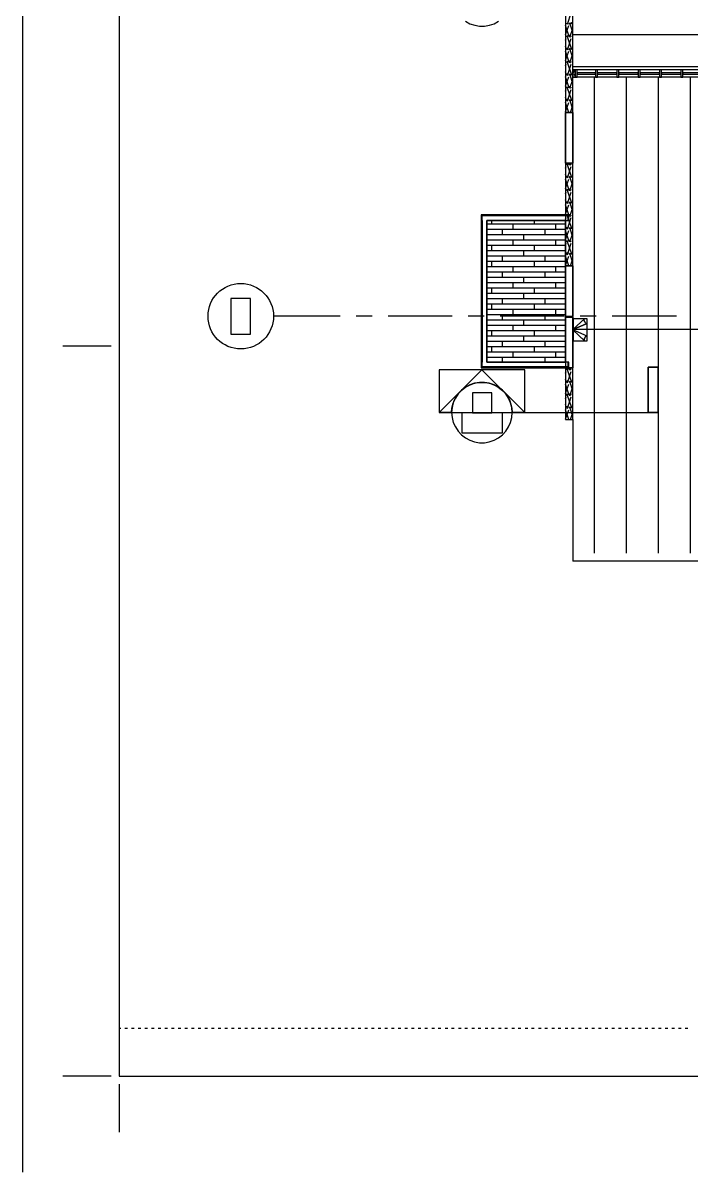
# Model space of a CAD drawing. Extents: x 0 to 3024, y 0 to 2160.
# Drawn here: x 0 to 376, y 0 to 646 of the extents above; entities that cross this region are included whole.
import ezdxf

# ---------------------------------------------------------------- set-up
doc = ezdxf.new("R2010")
doc.units = 0
doc.layers.add('CTR-1st_Phase-Structure_S213-THIRD_FLOOR_FRAMING_PLAN', color=7, linetype='CONTINUOUS')

msp = doc.modelspace()

# ---------------------------------------------------------------- linework, layer by layer
at = {"layer": 'CTR-1st_Phase-Structure_S213-THIRD_FLOOR_FRAMING_PLAN', "color": 7}
for points in [[(0, 0.060054), (0, 2160)], [(53.999999, 2106.060001), (53.999999, 54.060053), (2969.999926, 54.060053)], [(309.239992, 619.920039), (309.239992, 682.800037), (305.099992, 682.800037), (305.099992, 595.980039), (309.239992, 595.980039)], [(248.819994, 647.220038), (251.279994, 645.900038), (253.979994, 645.000038), (256.739994, 644.520038), (259.559994, 644.520038), (262.319993, 645.000038), (264.959993, 645.900038), (267.419993, 647.220038)], [(309.239992, 615.780039), (310.499992, 615.780039), (310.499992, 619.920039), (309.239992, 619.920039)], [(309.239992, 595.980039), (309.239992, 615.780039)], [(322.499992, 619.920039), (310.499992, 619.920039)], [(322.499992, 615.780039), (310.499992, 615.780039)], [(334.499992, 619.920039), (322.499992, 619.920039)], [(334.499992, 615.780039), (322.499992, 615.780039)], [(346.499991, 619.920039), (334.499992, 619.920039)], [(346.499991, 615.780039), (334.499992, 615.780039)], [(358.499991, 619.920039), (346.499991, 619.920039)], [(358.499991, 615.780039), (346.499991, 615.780039)], [(370.499991, 619.920039), (358.499991, 619.920039)], [(370.499991, 615.780039), (358.499991, 615.780039)], [(382.49999, 619.920039), (370.499991, 619.920039)], [(382.49999, 615.780039), (370.499991, 615.780039)], [(305.099992, 567.48004), (305.099992, 595.980039)], [(309.239992, 595.980039), (305.099992, 595.980039)], [(309.239992, 595.980039), (309.239992, 567.48004)], [(309.239992, 567.48004), (305.099992, 567.48004)], [(260.879993, 535.200041), (306.479992, 535.200041), (307.019992, 535.200041), (307.019992, 537.840041), (307.019992, 538.380041), (257.699994, 538.380041), (257.699994, 537.840041), (257.699994, 535.200041)], [(258.239994, 535.200041), (258.239994, 537.840041)], [(306.479992, 537.840041), (258.239994, 537.840041)], [(306.479992, 535.200041), (306.479992, 537.840041)], [(257.699994, 535.200041), (257.699994, 455.460043)], [(258.239994, 535.200041), (258.239994, 455.460043)], [(260.879993, 455.460043), (260.879993, 535.200041)], [(305.099992, 481.200042), (305.099992, 509.700041)], [(309.239992, 509.700041), (305.099992, 509.700041)], [(309.239992, 509.700041), (309.239992, 481.200042)], [(309.239992, 481.200042), (305.099992, 481.200042)], [(305.099992, 455.460043), (305.099992, 480.900042)], [(309.239992, 480.900042), (305.099992, 480.900042)], [(309.239992, 480.900042), (309.239992, 452.400043)], [(309.239992, 473.820042), (315.899992, 480.180042)], [(315.599992, 479.220042), (315.599992, 479.820042), (315.899992, 480.180042)], [(315.779992, 478.440042), (315.599992, 479.160042)], [(316.199992, 477.780042), (315.839992, 478.380042)], [(317.159992, 477.300042), (309.239992, 473.820042)], [(491.579988, 473.820042), (309.239992, 473.820042)], [(309.239992, 473.640042), (315.899992, 467.340042)], [(317.159992, 470.220042), (309.239992, 473.640042)], [(316.679992, 477.360042), (316.199992, 477.720042)], [(317.159992, 477.300042), (316.679992, 477.300042)], [(315.779992, 469.080042), (315.599992, 468.360042)], [(315.599992, 468.300042), (315.599992, 467.700042), (315.899992, 467.340042)], [(316.199992, 469.740042), (315.839992, 469.080042)], [(317.159992, 470.220042), (316.679992, 470.160042), (316.199992, 469.800042)], [(49.499999, 464.460042), (22.499999, 464.460042)], [(257.699994, 452.280043), (307.019992, 452.280043), (307.019992, 452.820043), (307.019992, 455.460043), (306.479992, 455.460043), (260.879993, 455.460043)], [(257.699994, 455.460043), (257.699994, 452.820043), (257.699994, 452.280043)], [(258.239994, 452.820043), (258.239994, 455.460043)], [(306.479992, 452.820043), (258.239994, 452.820043)], [(306.479992, 452.820043), (306.479992, 455.460043)], [(309.239992, 452.400043), (307.019992, 452.400043)], [(351.539991, 452.700043), (357.239991, 452.700043)], [(351.539991, 427.200043), (351.539991, 452.700043)], [(357.239991, 452.700043), (357.239991, 427.200043)], [(241.019994, 427.200043), (233.999994, 427.200043), (258.059994, 451.260043), (282.119993, 427.200043), (275.039993, 427.200043), (274.799993, 430.020043), (274.139993, 432.720043), (272.999993, 435.300043), (271.499993, 437.640043), (269.579993, 439.740043), (267.359993, 441.420043), (264.899993, 442.800043), (262.199993, 443.700043), (259.439994, 444.120043), (256.619994, 444.120043), (253.859994, 443.700043), (251.219994, 442.800043), (248.759994, 441.420043), (246.539994, 439.740043), (244.619994, 437.640043), (243.119994, 435.300043), (241.979994, 432.720043), (241.259994, 430.020043), (241.019994, 427.200043), (241.259994, 424.380043), (241.979994, 421.680043), (243.119994, 419.100044), (244.619994, 416.760044), (246.539994, 414.660044), (248.759994, 412.980044), (251.219994, 411.600044), (253.859994, 410.700044), (256.619994, 410.220044), (259.439994, 410.220044), (262.199993, 410.700044), (264.899993, 411.600044), (267.359993, 412.980044), (269.579993, 414.660044), (271.499993, 416.760044), (272.999993, 419.100044), (274.139993, 421.680043), (274.799993, 424.380043), (275.039993, 427.200043)], [(275.039993, 427.200043), (351.539991, 427.200043)], [(357.239991, 427.200043), (351.539991, 427.200043)], [(309.239992, 423.300043), (309.239992, 343.620045)], [(384.77999, 343.620045), (309.239992, 343.620045)], [(49.499999, 54.060053), (22.499999, 54.060053)], [(53.999999, 49.560053), (53.999999, 22.560053)]]:
    msp.add_lwpolyline(points, dxfattribs=at)
for points in [[(305.099992, 1863.300007), (305.099992, 423.300043), (309.239992, 423.300043), (309.239992, 1863.300007)], [(309.239992, 619.920039), (309.239992, 615.779939), (310.499992, 615.779939), (310.499992, 619.920039)], [(310.499992, 615.780039), (311.639992, 615.780039), (311.639992, 619.920039), (310.499992, 619.920039)], [(311.639992, 617.460039), (321.899992, 617.460039), (321.899992, 618.240039), (311.639992, 618.240039)], [(321.899992, 615.780039), (323.039992, 615.780039), (323.039992, 619.920039), (321.899992, 619.920039)], [(323.039992, 617.460039), (333.899992, 617.460039), (333.899992, 618.240039), (323.039992, 618.240039)], [(333.899992, 615.780039), (335.039992, 615.780039), (335.039992, 619.920039), (333.899992, 619.920039)], [(335.039992, 617.460039), (345.899991, 617.460039), (345.899991, 618.240039), (335.039992, 618.240039)], [(345.899991, 615.780039), (347.039991, 615.780039), (347.039991, 619.920039), (345.899991, 619.920039)], [(347.039991, 617.460039), (357.899991, 617.460039), (357.899991, 618.240039), (347.039991, 618.240039)], [(357.899991, 615.780039), (359.039991, 615.780039), (359.039991, 619.920039), (357.899991, 619.920039)], [(359.039991, 617.460039), (369.899991, 617.460039), (369.899991, 618.240039), (359.039991, 618.240039)], [(369.899991, 615.780039), (371.039991, 615.780039), (371.039991, 619.920039), (369.899991, 619.920039)], [(371.039991, 617.460039), (381.89999, 617.460039), (381.89999, 618.240039), (371.039991, 618.240039)], [(309.239992, 509.700041), (309.239992, 567.48004), (305.099992, 567.48004), (305.099992, 509.700041)], [(260.879993, 535.200041), (260.879993, 455.460043), (305.099992, 455.460043), (305.099992, 535.200041)], [(116.879997, 491.400042), (116.879997, 471.360042), (127.979997, 471.360042), (127.979997, 491.400042)], [(309.239992, 480.900042), (309.239992, 481.200042), (305.099992, 481.200042), (305.099992, 480.900042)], [(309.239992, 473.820042), (317.159992, 477.300042), (316.979992, 477.240042), (316.859992, 477.300042), (316.679992, 477.360042), (316.499992, 477.480042), (316.319992, 477.600042), (316.139992, 477.840042), (316.019992, 478.020042), (315.839992, 478.320042), (315.719992, 478.560042), (315.659992, 478.860042), (315.599992, 479.100042), (315.539992, 479.340042), (315.599992, 479.580042), (315.599992, 479.820042), (315.659992, 479.940042)], [(309.359992, 479.940042), (309.359992, 467.580042), (317.159992, 467.580042), (317.159992, 479.940042)], [(309.239992, 473.640042), (315.659992, 467.520042), (315.599992, 467.700042), (315.599992, 467.880042), (315.539992, 468.120042), (315.599992, 468.420042), (315.659992, 468.660042), (315.719992, 468.960042), (315.839992, 469.200042), (316.019992, 469.440042), (316.139992, 469.680042), (316.319992, 469.860042), (316.499992, 470.040042), (316.679992, 470.160042), (316.859992, 470.220042), (316.979992, 470.220042), (317.159992, 470.220042)], [(309.239992, 423.300043), (309.239992, 452.400043), (305.099992, 452.400043), (305.099992, 423.300043)], [(351.539991, 452.700043), (351.539991, 427.200043), (357.239991, 427.200043), (357.239991, 452.700043)], [(357.239991, 452.700043), (351.539991, 452.700043), (351.539991, 427.200043), (357.239991, 427.200043)], [(233.999994, 451.260043), (233.999994, 427.200043), (282.119993, 427.200043), (282.119993, 451.260043)], [(258.059994, 451.260043), (233.999994, 427.200043), (241.019994, 427.200043), (241.199994, 429.600043), (241.739994, 432.000043), (242.579994, 434.280043), (243.719994, 436.380043), (245.219994, 438.360043), (246.899994, 440.040043), (248.879994, 441.480043), (250.979994, 442.680043), (253.259994, 443.520043), (255.599994, 444.060043), (258.059994, 444.180043), (260.459993, 444.060043), (262.859993, 443.520043), (265.139993, 442.680043), (267.239993, 441.480043), (269.159993, 440.040043), (270.899993, 438.360043), (272.339993, 436.380043), (273.539993, 434.280043), (274.379993, 432.000043), (274.859993, 429.600043), (275.039993, 427.200043), (282.119993, 427.200043)], [(252.839994, 438.300043), (252.839994, 427.020043), (263.699993, 427.020043), (263.699993, 438.300043)], [(246.839994, 427.020043), (246.839994, 415.800044), (269.699993, 415.800044), (269.699993, 427.020043)]]:
    msp.add_lwpolyline(points, close=True, dxfattribs=at)
at = {"layer": 'CTR-1st_Phase-Structure_S213-THIRD_FLOOR_FRAMING_PLAN', "color": 2}
for points in [[(306.119992, 645.540038), (308.279992, 652.020038)], [(307.079992, 646.020038), (309.239992, 646.740038)], [(309.239992, 645.600038), (307.379992, 646.260038), (307.379992, 646.260038)], [(306.659992, 645.540038), (305.099992, 646.020038)], [(306.959992, 639.180038), (305.099992, 644.820038)], [(305.099992, 639.540038), (306.839992, 644.820038)], [(307.559992, 638.340038), (309.239992, 643.260038)], [(309.239992, 641.100038), (307.679992, 645.660038)], [(308.999992, 645.540038), (309.239992, 646.140038)], [(305.219992, 638.340038), (305.099992, 638.340038)], [(305.099992, 636.660038), (305.399992, 637.620038)], [(305.639992, 638.820038), (307.799992, 639.540038), (307.799992, 639.540038)], [(308.099992, 638.340038), (305.939992, 639.060038), (305.939992, 639.060038)], [(306.119992, 631.140038), (308.279992, 637.620038)], [(308.399992, 631.980038), (306.239992, 638.460038)], [(308.519992, 638.820038), (309.239992, 639.060038)], [(309.239992, 638.880038), (308.819992, 639.060038), (308.819992, 639.060038)], [(309.239992, 638.220038), (309.119992, 638.460038)], [(305.519992, 631.980038), (305.099992, 633.300038)], [(305.099992, 631.920038), (306.359992, 632.340038), (306.359992, 632.340038)], [(306.659992, 631.140038), (305.099992, 631.620038)], [(306.959992, 624.780038), (305.099992, 630.420038)], [(305.099992, 625.140038), (306.839992, 630.420038)], [(307.079992, 631.620038), (309.239992, 632.340038)], [(309.239992, 631.200038), (307.379992, 631.860038), (307.379992, 631.860038)], [(307.559992, 623.940038), (309.239992, 628.860038)], [(309.239992, 626.700038), (307.679992, 631.260038)], [(308.999992, 631.140038), (309.239992, 631.740038)], [(305.219992, 623.940038), (305.099992, 623.940038)], [(305.099992, 622.260038), (305.399992, 623.220038)], [(305.639992, 624.420038), (307.799992, 625.140038), (307.799992, 625.140038)], [(308.099992, 623.940038), (305.939992, 624.660038), (305.939992, 624.660038)], [(306.119992, 616.740039), (308.279992, 623.220038)], [(308.399992, 617.580039), (306.239992, 624.060038)], [(308.519992, 624.420038), (309.239992, 624.660038)], [(309.239992, 624.480038), (308.819992, 624.660038), (308.819992, 624.660038)], [(309.239992, 623.820038), (309.119992, 624.060038)], [(305.519992, 617.580039), (305.099992, 618.900039)], [(305.099992, 617.520039), (306.359992, 617.940039), (306.359992, 617.940039)], [(306.599992, 616.740039), (305.099992, 617.220039)], [(306.959992, 610.380039), (305.099992, 616.020039)], [(305.099992, 610.740039), (306.839992, 616.020039)], [(307.079992, 617.220039), (309.239992, 617.940039)], [(309.239992, 616.800039), (307.319992, 617.460039), (307.319992, 617.460039)], [(307.559992, 609.540039), (309.239992, 614.460039)], [(309.239992, 612.300039), (307.679992, 616.860039)], [(308.999992, 616.740039), (309.239992, 617.340039)], [(309.239992, 617.340039), (310.079992, 619.920039)], [(309.479992, 616.740039), (309.239992, 616.800039)], [(309.659992, 615.780039), (309.719992, 616.020039)], [(309.959992, 617.220039), (310.499992, 617.400039)], [(310.499992, 617.340039), (310.199992, 617.460039), (310.199992, 617.460039)], [(305.159992, 609.540039), (305.099992, 609.540039)], [(305.099992, 607.860039), (305.399992, 608.820039)], [(305.639992, 610.020039), (307.799992, 610.740039), (307.799992, 610.740039)], [(308.039992, 609.540039), (305.879992, 610.260039), (305.879992, 610.260039)], [(306.119992, 602.340039), (308.279992, 608.820039)], [(308.399992, 603.180039), (306.239992, 609.660039)], [(308.519992, 610.020039), (309.239992, 610.260039)], [(309.239992, 610.080039), (308.759992, 610.260039), (308.759992, 610.260039)], [(309.239992, 609.420039), (309.119992, 609.660039)], [(305.519992, 603.180039), (305.099992, 604.500039)], [(305.099992, 603.120039), (306.359992, 603.540039), (306.359992, 603.540039)], [(306.599992, 602.340039), (305.099992, 602.820039)], [(306.959992, 595.980039), (305.099992, 601.620039)], [(305.099992, 596.340039), (306.839992, 601.620039)], [(307.079992, 602.820039), (309.239992, 603.540039)], [(309.239992, 602.400039), (307.319992, 603.060039), (307.319992, 603.060039)], [(309.239992, 597.900039), (307.679992, 602.460039)], [(308.999992, 602.340039), (309.239992, 602.940039)], [(306.719992, 595.980039), (307.799992, 596.340039), (307.799992, 596.340039)], [(307.859992, 595.980039), (309.239992, 600.060039)], [(305.159992, 566.34004), (305.099992, 566.34004)], [(305.099992, 564.66004), (305.399992, 565.62004)], [(305.639992, 566.82004), (307.559992, 567.48004)], [(308.039992, 566.34004), (305.879992, 567.06004), (305.879992, 567.06004)], [(306.119992, 559.14004), (308.279992, 565.62004)], [(308.399992, 559.98004), (306.239992, 566.46004)], [(306.959992, 567.18004), (306.899992, 567.48004)], [(307.559992, 566.34004), (307.979992, 567.48004)], [(308.519992, 566.82004), (309.239992, 567.06004)], [(309.239992, 566.88004), (308.759992, 567.06004), (308.759992, 567.06004)], [(309.239992, 566.16004), (309.119992, 566.46004)], [(305.519992, 559.98004), (305.099992, 561.30004)], [(305.099992, 559.92004), (306.359992, 560.34004), (306.359992, 560.34004)], [(306.599992, 559.14004), (305.099992, 559.62004)], [(306.959992, 552.78004), (305.099992, 558.42004)], [(305.099992, 553.14004), (306.839992, 558.42004)], [(307.139992, 559.62004), (309.239992, 560.34004)], [(309.239992, 559.20004), (307.319992, 559.86004), (307.319992, 559.86004)], [(307.559992, 551.94004), (309.239992, 556.86004)], [(309.239992, 554.64004), (307.679992, 559.26004)], [(308.999992, 559.14004), (309.239992, 559.74004)], [(305.159992, 551.94004), (305.099992, 551.94004)], [(305.099992, 550.26004), (305.399992, 551.22004)], [(305.699992, 552.42004), (307.859992, 553.14004), (307.859992, 553.14004)], [(308.039992, 551.94004), (305.879992, 552.66004), (305.879992, 552.66004)], [(306.119992, 544.74004), (308.279992, 551.22004)], [(308.399992, 545.58004), (306.239992, 552.06004)], [(308.579992, 552.42004), (309.239992, 552.66004)], [(309.239992, 552.48004), (308.759992, 552.66004), (308.759992, 552.66004)], [(309.239992, 551.76004), (309.119992, 552.06004)], [(305.519992, 545.58004), (305.099992, 546.90004)], [(305.099992, 545.52004), (306.419992, 545.94004), (306.419992, 545.94004)], [(306.599992, 544.74004), (305.099992, 545.22004)], [(306.959992, 538.380041), (305.099992, 544.02004)], [(305.099992, 538.740041), (306.839992, 544.02004)], [(307.139992, 545.22004), (309.239992, 545.94004)], [(309.239992, 544.80004), (307.319992, 545.46004), (307.319992, 545.46004)], [(309.239992, 540.24004), (307.679992, 544.86004)], [(308.999992, 544.74004), (309.239992, 545.34004)], [(305.159992, 537.540041), (305.099992, 537.540041)], [(305.099992, 535.860041), (305.399992, 536.820041)], [(305.699992, 538.020041), (307.859992, 538.740041), (307.859992, 538.740041)], [(308.039992, 537.540041), (305.879992, 538.260041), (305.879992, 538.260041)], [(306.119992, 530.340041), (308.279992, 536.820041)], [(308.399992, 531.180041), (306.239992, 537.660041)], [(307.559992, 537.540041), (309.239992, 542.46004)], [(308.579992, 538.020041), (309.239992, 538.260041)], [(309.239992, 538.080041), (308.759992, 538.260041), (308.759992, 538.260041)], [(309.239992, 537.360041), (309.119992, 537.660041)], [(305.519992, 531.180041), (305.099992, 532.500041)], [(305.099992, 531.120041), (306.419992, 531.540041), (306.419992, 531.540041)], [(306.599992, 530.340041), (305.099992, 530.820041)], [(307.139992, 530.820041), (309.239992, 531.540041)], [(309.239992, 530.400041), (307.319992, 531.060041), (307.319992, 531.060041)], [(309.239992, 525.840041), (307.679992, 530.460041)], [(308.999992, 530.340041), (309.239992, 530.940041)], [(305.099992, 524.280041), (306.839992, 529.620041)], [(306.959992, 523.980041), (305.099992, 529.560041)], [(305.699992, 523.620041), (307.859992, 524.340041), (307.859992, 524.340041)], [(308.039992, 523.140041), (305.879992, 523.860041), (305.879992, 523.860041)], [(307.559992, 523.140041), (309.239992, 528.060041)], [(308.579992, 523.620041), (309.239992, 523.860041)], [(309.239992, 523.680041), (308.759992, 523.860041), (308.759992, 523.860041)], [(305.159992, 523.140041), (305.099992, 523.140041)], [(305.099992, 521.400041), (305.399992, 522.420041)], [(305.519992, 516.780041), (305.099992, 518.040041)], [(305.099992, 516.720041), (306.419992, 517.140041), (306.419992, 517.140041)], [(306.119992, 515.940041), (308.279992, 522.420041)], [(308.399992, 516.780041), (306.239992, 523.260041)], [(307.139992, 516.420041), (309.239992, 517.140041)], [(309.239992, 522.960041), (309.119992, 523.260041)], [(306.599992, 515.940041), (305.099992, 516.420041)], [(305.099992, 509.880041), (306.839992, 515.220041)], [(306.899992, 509.700041), (305.099992, 515.160041)], [(309.239992, 516.000041), (307.319992, 516.660041), (307.319992, 516.660041)], [(309.239992, 511.440041), (307.679992, 516.060041)], [(307.919992, 509.700041), (309.239992, 513.660041)], [(308.999992, 515.940041), (309.239992, 516.540041)], [(307.139992, 509.700041), (307.859992, 509.940041), (307.859992, 509.940041)], [(305.099992, 481.080042), (305.159992, 481.200042)], [(306.899992, 480.900042), (306.839992, 481.200042)], [(307.139992, 480.900042), (307.859992, 481.140042), (307.859992, 481.140042)], [(307.919992, 480.900042), (308.039992, 481.200042)], [(305.099992, 452.280043), (305.159992, 452.400043)], [(306.959992, 451.920043), (306.839992, 452.400043)], [(307.559992, 451.080043), (308.039992, 452.400043)], [(305.099992, 449.400043), (305.399992, 450.360043)], [(305.519992, 444.720043), (305.099992, 446.040043)], [(305.699992, 451.620043), (307.859992, 452.340043), (307.859992, 452.340043)], [(307.979992, 451.140043), (305.819992, 451.860043), (305.819992, 451.860043)], [(306.119992, 443.880043), (308.279992, 450.360043)], [(308.399992, 444.720043), (306.239992, 451.200043)], [(308.579992, 451.620043), (309.239992, 451.860043)], [(309.239992, 451.680043), (308.699992, 451.860043), (308.699992, 451.860043)], [(309.239992, 450.960043), (309.119992, 451.200043)], [(305.099992, 444.720043), (306.419992, 445.140043), (306.419992, 445.140043)], [(306.539992, 443.940043), (305.099992, 444.420043)], [(306.959992, 437.520043), (305.099992, 443.160043)], [(305.099992, 437.880043), (306.839992, 443.160043)], [(307.139992, 444.420043), (309.239992, 445.140043)], [(309.239992, 444.000043), (307.259992, 444.660043), (307.259992, 444.660043)], [(307.559992, 436.680043), (309.239992, 441.600043)], [(309.239992, 439.440043), (307.679992, 444.000043)], [(308.999992, 443.880043), (309.239992, 444.480043)], [(305.099992, 435.000043), (305.399992, 435.960043)], [(305.699992, 437.220043), (307.859992, 437.940043), (307.859992, 437.940043)], [(307.979992, 436.740043), (305.819992, 437.460043), (305.819992, 437.460043)], [(306.119992, 429.480043), (308.279992, 435.960043)], [(308.399992, 430.320043), (306.239992, 436.800043)], [(308.579992, 437.220043), (309.239992, 437.460043)], [(309.239992, 437.280043), (308.699992, 437.460043), (308.699992, 437.460043)], [(309.239992, 436.560043), (309.119992, 436.800043)], [(305.519992, 430.320043), (305.099992, 431.640043)], [(305.099992, 430.320043), (306.419992, 430.740043), (306.419992, 430.740043)], [(306.539992, 429.540043), (305.099992, 430.020043)], [(306.899992, 423.300043), (305.099992, 428.760043)], [(305.099992, 423.480043), (306.839992, 428.760043)], [(307.139992, 430.020043), (309.239992, 430.740043)], [(309.239992, 429.600043), (307.259992, 430.260043), (307.259992, 430.260043)], [(309.239992, 425.040043), (307.679992, 429.600043)], [(307.919992, 423.300043), (309.239992, 427.200043)], [(308.999992, 429.480043), (309.239992, 430.080043)], [(307.139992, 423.300043), (307.859992, 423.540043), (307.859992, 423.540043)]]:
    msp.add_lwpolyline(points, dxfattribs=at)
at = {"layer": 'CTR-1st_Phase-Structure_S213-THIRD_FLOOR_FRAMING_PLAN', "color": 1}
for points in [[(309.239992, 639.840038), (331.739992, 639.840038)], [(331.739992, 639.840038), (547.559986, 639.840038), (570.059986, 639.840038)], [(309.239992, 621.840038), (331.739992, 621.840038)], [(331.739992, 621.840038), (547.559986, 621.840038), (570.059986, 621.840038)], [(321.239992, 615.780039), (321.239992, 593.280039)], [(339.239992, 615.780039), (339.239992, 593.280039)], [(357.239991, 615.780039), (357.239991, 593.280039)], [(375.239991, 615.780039), (375.239991, 593.280039)], [(321.239992, 593.280039), (321.239992, 370.560045), (321.239992, 348.060045)], [(339.239992, 593.280039), (339.239992, 370.560045), (339.239992, 348.060045)], [(357.239991, 593.280039), (357.239991, 370.560045), (357.239991, 348.060045)], [(375.239991, 593.280039), (375.239991, 370.560045), (375.239991, 348.060045)], [(305.099992, 533.220041), (260.879993, 533.220041)], [(305.099992, 530.220041), (260.879993, 530.220041)], [(263.399993, 535.200041), (263.399993, 533.220041)], [(269.399993, 530.220041), (269.399993, 527.220041)], [(275.399993, 533.220041), (275.399993, 530.220041)], [(287.399993, 535.200041), (287.399993, 533.220041)], [(293.399993, 530.220041), (293.399993, 527.220041)], [(299.399993, 533.220041), (299.399993, 530.220041)], [(305.099992, 527.220041), (260.879993, 527.220041)], [(305.099992, 524.220041), (260.879993, 524.220041)], [(275.399993, 524.220041), (275.399993, 521.220041)], [(281.399993, 527.220041), (281.399993, 524.220041)], [(299.399993, 524.220041), (299.399993, 521.220041)], [(305.099992, 521.220041), (260.879993, 521.220041)], [(305.099992, 518.220041), (260.879993, 518.220041)], [(263.399993, 521.220041), (263.399993, 518.220041)], [(281.399993, 518.220041), (281.399993, 515.220041)], [(287.399993, 521.220041), (287.399993, 518.220041)], [(305.099992, 515.220041), (260.879993, 515.220041)], [(305.099992, 512.220041), (260.879993, 512.220041)], [(263.399993, 512.220041), (263.399993, 509.220041)], [(269.399993, 515.220041), (269.399993, 512.220041)], [(287.399993, 512.220041), (287.399993, 509.220041)], [(293.399993, 515.220041), (293.399993, 512.220041)], [(305.099992, 509.220041), (260.879993, 509.220041)], [(305.099992, 506.220041), (260.879993, 506.220041)], [(269.399993, 506.220041), (269.399993, 503.220041)], [(275.399993, 509.220041), (275.399993, 506.220041)], [(293.399993, 506.220041), (293.399993, 503.220041)], [(299.399993, 509.220041), (299.399993, 506.220041)], [(305.099992, 503.220041), (260.879993, 503.220041)], [(305.099992, 500.220041), (260.879993, 500.220041)], [(275.399993, 500.220041), (275.399993, 497.220042)], [(281.399993, 503.220041), (281.399993, 500.220041)], [(299.399993, 500.220041), (299.399993, 497.220042)], [(305.099992, 497.220042), (260.879993, 497.220042)], [(305.099992, 494.220042), (260.879993, 494.220042)], [(305.099992, 491.220042), (260.879993, 491.220042)], [(263.399993, 497.220042), (263.399993, 494.220042)], [(269.399993, 491.220042), (269.399993, 488.220042)], [(281.399993, 494.220042), (281.399993, 491.220042)], [(287.399993, 497.220042), (287.399993, 494.220042)], [(293.399993, 491.220042), (293.399993, 488.220042)], [(305.099992, 488.220042), (260.879993, 488.220042)], [(305.099992, 485.220042), (260.879993, 485.220042)], [(263.399993, 488.220042), (263.399993, 485.220042)], [(275.399993, 485.220042), (275.399993, 482.220042)], [(287.399993, 488.220042), (287.399993, 485.220042)], [(299.399993, 485.220042), (299.399993, 482.220042)], [(178.379996, 481.380042), (140.879996, 481.380042)], [(196.379995, 481.380042), (187.379995, 481.380042)], [(241.379994, 481.380042), (205.379995, 481.380042)], [(259.379994, 481.380042), (250.379994, 481.380042)], [(305.099992, 482.220042), (260.879993, 482.220042)], [(305.099992, 479.220042), (260.879993, 479.220042)], [(304.379992, 481.380042), (268.379993, 481.380042)], [(269.399993, 482.220042), (269.399993, 479.220042)], [(281.399993, 479.220042), (281.399993, 476.220042)], [(293.399993, 482.220042), (293.399993, 479.220042)], [(322.379992, 481.380042), (313.379992, 481.380042)], [(367.379991, 481.380042), (331.379992, 481.380042)], [(305.099992, 476.220042), (260.879993, 476.220042)], [(305.099992, 473.220042), (260.879993, 473.220042)], [(263.399993, 473.220042), (263.399993, 470.220042)], [(275.399993, 476.220042), (275.399993, 473.220042)], [(287.399993, 473.220042), (287.399993, 470.220042)], [(299.399993, 476.220042), (299.399993, 473.220042)], [(305.099992, 470.220042), (260.879993, 470.220042)], [(305.099992, 467.220042), (260.879993, 467.220042)], [(269.399993, 467.220042), (269.399993, 464.220042)], [(281.399993, 470.220042), (281.399993, 467.220042)], [(293.399993, 467.220042), (293.399993, 464.220042)], [(305.099992, 464.220042), (260.879993, 464.220042)], [(305.099992, 461.220042), (260.879993, 461.220042)], [(263.399993, 464.220042), (263.399993, 461.220042)], [(275.399993, 461.220042), (275.399993, 458.220043)], [(287.399993, 464.220042), (287.399993, 461.220042)], [(299.399993, 461.220042), (299.399993, 458.220043)], [(305.099992, 458.220043), (260.879993, 458.220043)], [(269.399993, 458.220043), (269.399993, 455.460043)], [(293.399993, 458.220043), (293.399993, 455.460043)]]:
    msp.add_lwpolyline(points, dxfattribs=at)
at = {"layer": 'CTR-1st_Phase-Structure_S213-THIRD_FLOOR_FRAMING_PLAN', "color": 2}
for points in [[(309.239992, 617.940039), (309.239992, 617.940039)], [(305.099992, 451.140043)], [(305.099992, 436.740043)]]:
    msp.add_lwpolyline(points, close=True, dxfattribs=at)
at = {"layer": 'CTR-1st_Phase-Structure_S213-THIRD_FLOOR_FRAMING_PLAN', "color": 1}
msp.add_lwpolyline([(140.879996, 481.380042)], close=True, dxfattribs=at)
at = {"layer": 'CTR-1st_Phase-Structure_S213-THIRD_FLOOR_FRAMING_PLAN', "color": 4}
for points in [[(53.999999, 80.880052), (55.019999, 80.880052)], [(57.299999, 80.880052), (58.799999, 80.880052)], [(61.019998, 80.880052), (62.519998, 80.880052)], [(64.799998, 80.880052), (66.299998, 80.880052)], [(68.519998, 80.880052), (70.019998, 80.880052)], [(72.299998, 80.880052), (73.799998, 80.880052)], [(76.019998, 80.880052), (77.519998, 80.880052)], [(79.799998, 80.880052), (81.299998, 80.880052)], [(83.519998, 80.880052), (85.019998, 80.880052)], [(87.299998, 80.880052), (88.799998, 80.880052)], [(91.019998, 80.880052), (92.519998, 80.880052)], [(94.799998, 80.880052), (96.299998, 80.880052)], [(98.519998, 80.880052), (100.019997, 80.880052)], [(102.299997, 80.880052), (103.799997, 80.880052)], [(106.019997, 80.880052), (107.519997, 80.880052)], [(109.799997, 80.880052), (111.299997, 80.880052)], [(113.519997, 80.880052), (115.019997, 80.880052)], [(117.299997, 80.880052), (118.799997, 80.880052)], [(121.019997, 80.880052), (122.519997, 80.880052)], [(124.799997, 80.880052), (126.299997, 80.880052)], [(128.519997, 80.880052), (130.019997, 80.880052)], [(132.299997, 80.880052), (133.799997, 80.880052)], [(136.019997, 80.880052), (137.519997, 80.880052)], [(139.799997, 80.880052), (141.299996, 80.880052)], [(143.519996, 80.880052), (145.019996, 80.880052)], [(147.299996, 80.880052), (148.799996, 80.880052)], [(151.019996, 80.880052), (152.519996, 80.880052)], [(154.799996, 80.880052), (156.299996, 80.880052)], [(158.519996, 80.880052), (160.019996, 80.880052)], [(162.299996, 80.880052), (163.799996, 80.880052)], [(166.019996, 80.880052), (167.519996, 80.880052)], [(169.799996, 80.880052), (171.299996, 80.880052)], [(173.519996, 80.880052), (175.019996, 80.880052)], [(177.299996, 80.880052), (178.799996, 80.880052)], [(181.019995, 80.880052), (182.519995, 80.880052)], [(184.799995, 80.880052), (186.299995, 80.880052)], [(188.519995, 80.880052), (190.019995, 80.880052)], [(192.299995, 80.880052), (193.799995, 80.880052)], [(196.019995, 80.880052), (197.519995, 80.880052)], [(199.799995, 80.880052), (201.299995, 80.880052)], [(203.519995, 80.880052), (205.019995, 80.880052)], [(207.299995, 80.880052), (208.799995, 80.880052)], [(211.019995, 80.880052), (212.519995, 80.880052)], [(214.799995, 80.880052), (216.299995, 80.880052)], [(218.519995, 80.880052), (220.019994, 80.880052)], [(222.299994, 80.880052), (223.799994, 80.880052)], [(226.019994, 80.880052), (227.519994, 80.880052)], [(229.799994, 80.880052), (231.299994, 80.880052)], [(233.519994, 80.880052), (235.019994, 80.880052)], [(237.299994, 80.880052), (238.799994, 80.880052)], [(241.019994, 80.880052), (242.519994, 80.880052)], [(244.799994, 80.880052), (246.299994, 80.880052)], [(248.519994, 80.880052), (250.019994, 80.880052)], [(252.299994, 80.880052), (253.799994, 80.880052)], [(256.019994, 80.880052), (257.519994, 80.880052)], [(259.799994, 80.880052), (261.299993, 80.880052)], [(263.519993, 80.880052), (265.019993, 80.880052)], [(267.299993, 80.880052), (268.799993, 80.880052)], [(271.019993, 80.880052), (272.519993, 80.880052)], [(274.799993, 80.880052), (276.299993, 80.880052)], [(278.519993, 80.880052), (280.019993, 80.880052)], [(282.299993, 80.880052), (283.799993, 80.880052)], [(286.019993, 80.880052), (287.519993, 80.880052)], [(289.799993, 80.880052), (291.299993, 80.880052)], [(293.519993, 80.880052), (295.019993, 80.880052)], [(297.299993, 80.880052), (298.799993, 80.880052)], [(301.019992, 80.880052), (302.519992, 80.880052)], [(304.799992, 80.880052), (306.299992, 80.880052)], [(308.519992, 80.880052), (310.019992, 80.880052)], [(312.299992, 80.880052), (313.799992, 80.880052)], [(316.019992, 80.880052), (317.519992, 80.880052)], [(319.799992, 80.880052), (321.299992, 80.880052)], [(323.519992, 80.880052), (325.019992, 80.880052)], [(327.299992, 80.880052), (328.799992, 80.880052)], [(331.019992, 80.880052), (332.519992, 80.880052)], [(334.799992, 80.880052), (336.299992, 80.880052)], [(338.519992, 80.880052), (340.019991, 80.880052)], [(342.299991, 80.880052), (343.799991, 80.880052)], [(346.019991, 80.880052), (347.519991, 80.880052)], [(349.799991, 80.880052), (351.299991, 80.880052)], [(353.519991, 80.880052), (355.019991, 80.880052)], [(357.299991, 80.880052), (358.799991, 80.880052)], [(361.019991, 80.880052), (362.519991, 80.880052)], [(364.799991, 80.880052), (366.299991, 80.880052)], [(368.519991, 80.880052), (370.019991, 80.880052)], [(372.299991, 80.880052), (373.799991, 80.880052)]]:
    msp.add_lwpolyline(points, dxfattribs=at)
at = {"layer": 'CTR-1st_Phase-Structure_S213-THIRD_FLOOR_FRAMING_PLAN', "color": 1}
for points in [[(104.039997, 481.380042), (104.039997, 491.580042), (112.259997, 499.800042), (122.459997, 499.800042)], [(122.459997, 499.800042), (132.599997, 499.800042), (140.879996, 491.580042), (140.879996, 481.380042)], [(122.459997, 462.960042), (112.259997, 462.960042), (104.039997, 471.240042), (104.039997, 481.380042)], [(140.879996, 481.380042), (140.879996, 471.240042), (132.599997, 462.960042), (122.459997, 462.960042)]]:
    msp.add_open_spline(points, degree=3, dxfattribs=at)

doc.saveas('drawing.dxf')
